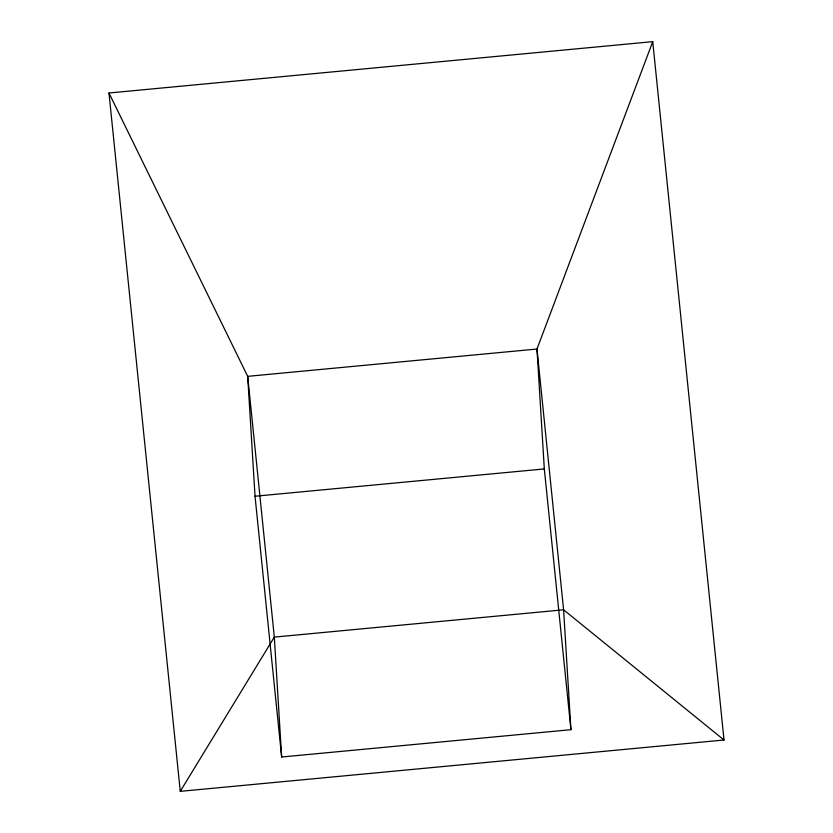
<?xml version="1.0" encoding="UTF-8"?>
<svg xmlns="http://www.w3.org/2000/svg" width="833" height="833" viewBox="0 0 833 833"><rect width="100%" height="100%" fill="white"/><g stroke="black" fill="none" stroke-linecap="round" stroke-linejoin="round"><path stroke-width="1.25" d="M652.739 41.65L536.983 349.027L544.313 468.927L570.938 729.687L281.648 757.01L255.033 496.239L247.693 376.349L108.977 92.994L652.739 41.65L724.023 740.006L180.261 791.35L108.977 92.994M180.261 791.35L274.317 637.11L247.693 376.349L536.983 349.027L563.597 609.798L570.938 729.687M255.033 496.239L544.313 468.927M724.023 740.006L563.597 609.798L274.317 637.11L281.648 757.01"/></g></svg>
